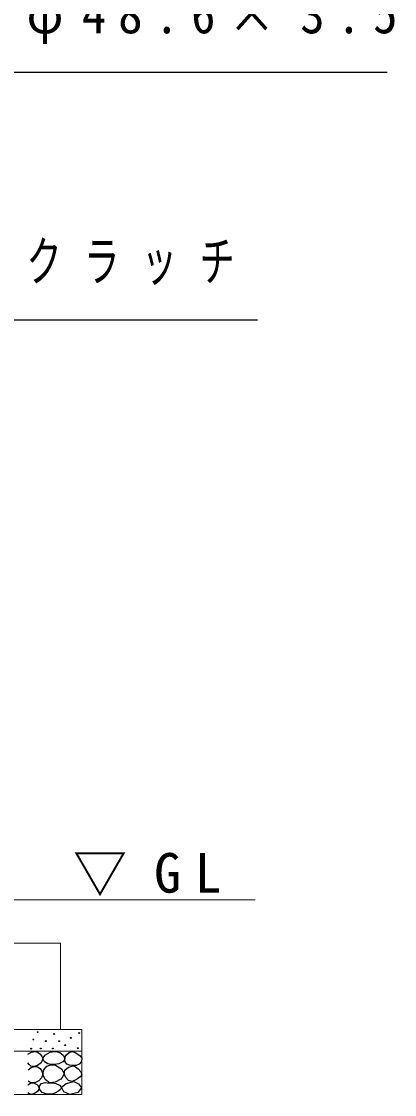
# Model space of a CAD drawing. Units: millimetres, scale not verified. Extents: x -35408 to 50, y -49934 to 13350.
# Drawn here: x -14040 to -13178, y 2450 to 4930 of the extents above; entities that cross this region are included whole.
import ezdxf

# ---------------------------------------------------------------- set-up
doc = ezdxf.new("R2010")
doc.units = ezdxf.units.MM
doc.layers.add('線', color=2, linetype='Continuous', lineweight=25)
doc.layers.add('補助', color=2, linetype='Continuous', lineweight=25)
doc.styles.add('ＭＳ ゴシック', font='')
doc.styles.get('ＭＳ ゴシック').set_extended_font_data('MS Gothic')

msp = doc.modelspace()

# ---------------------------------------------------------------- linework, layer by layer
at = {"layer": '線', "color": 7, "lineweight": 13}
for p, q in [((-13500, 2900), (-14139.65, 2900)), ((-13950, 2800), (-14122.018, 2800)), ((-13950, 2600), (-13950, 2800)), ((-14350, 2600), (-13900, 2600)), ((-13900, 2450), (-13900, 2600)), ((-14350, 2550), (-13900, 2550)), ((-14350, 2450), (-13900, 2450))]:
    msp.add_line(p, q, dxfattribs=at)
at = {"layer": '補助'}
for p, q in [((-14064.325, 4813.013), (-14014.325, 4813.013)), ((-14014.325, 4813.013), (-13194.552, 4813.013)), ((-14064.325, 4240.515), (-14014.325, 4240.515)), ((-14014.325, 4240.515), (-13494.107, 4240.515))]:
    msp.add_line(p, q, dxfattribs=at)
for points in [[(-14025, 2543.299), (-14016.573, 2548.154), (-14007.89, 2549.636), (-14002.271, 2547.948), (-13997.117, 2544.249), (-13992.645, 2538.941), (-13990.78, 2532.209), (-13994.448, 2523.439), (-14002.504, 2517), (-14010.803, 2514.621), (-14018.029, 2515.733), (-14022.079, 2519.109), (-14025, 2523.654)], [(-14024.683, 2507.178), (-14017.543, 2512.64), (-14009.474, 2515.099), (-14002.769, 2513.875), (-13996.801, 2510.03), (-13992.408, 2504.249), (-13990.78, 2497.039), (-13993.444, 2488.431), (-13999.652, 2481.513), (-14007.291, 2477.642), (-14014.861, 2476.761), (-14020.015, 2478.2), (-14024.683, 2480.88)], [(-14025, 2472.642), (-14018.982, 2475.96), (-14011.692, 2476.761), (-14002.976, 2472.427), (-13998.702, 2465.671), (-13999.314, 2462.001), (-14002.187, 2457.75), (-14009.349, 2452.278), (-14016.762, 2450.462), (-14021.058, 2451.514), (-14025, 2453.631)]]:
    msp.add_lwpolyline(points, dxfattribs=at)
for points in [[(-13961.873, 2549.493), (-13956.968, 2548.876), (-13951.331, 2546.79), (-13943.36, 2541.002), (-13939.708, 2534.086), (-13940.583, 2530.124), (-13944.304, 2525.707), (-13953.795, 2520.934), (-13963.765, 2519.49), (-13971.115, 2519.318), (-13978.631, 2520.842), (-13986.23, 2525.456), (-13989.984, 2531.653), (-13989.014, 2536.306), (-13984.307, 2541.654), (-13973.639, 2547.861)], [(-13922.449, 2549.402), (-13915.986, 2546.862), (-13909.775, 2543.382), (-13903.917, 2539.344), (-13900.269, 2533.877), (-13901.281, 2526.294), (-13906.289, 2519.935), (-13913.155, 2517.345), (-13920.864, 2517.084), (-13928.477, 2517.688), (-13934.806, 2520.252), (-13938.558, 2525.538), (-13939.875, 2531.976), (-13939.027, 2537.181), (-13936.073, 2542.115), (-13929.913, 2546.942)], [(-13949.169, 2485.163), (-13961.758, 2478.307), (-13975.117, 2477.324), (-13985.401, 2484.778), (-13990.253, 2496.515), (-13987.973, 2507.293), (-13981.064, 2515.436), (-13972.239, 2518.869), (-13961.062, 2517.598), (-13947.308, 2509.543), (-13941.331, 2498.678), (-13943.966, 2491.484)], [(-13919.914, 2516.45), (-13914.585, 2513.657), (-13909.141, 2509.479), (-13902.692, 2502.659), (-13900.269, 2495.855), (-13903.897, 2491.027), (-13910.408, 2486.666), (-13917.046, 2482.379), (-13923.716, 2480.329), (-13931.36, 2482.776), (-13937.657, 2489.201), (-13940.764, 2497.478), (-13939.241, 2505.994), (-13931.083, 2513.245)], [(-13919.095, 2480.517), (-13907.775, 2474.498), (-13900.964, 2465.683), (-13909.451, 2454.413), (-13927.886, 2450.299), (-13942.239, 2456.41), (-13947.665, 2466.782), (-13936.883, 2475.89)], [(-13976.198, 2476.373), (-13968.663, 2476.999), (-13960.521, 2475.562), (-13951.594, 2471.504), (-13947.277, 2466.102), (-13949.963, 2461.419), (-13955.926, 2456.912), (-13962.405, 2453.068), (-13969.711, 2450.695), (-13981.56, 2450.928), (-13991.876, 2455.02), (-13996.579, 2459.827), (-13998.633, 2465.561), (-13997.573, 2470.709), (-13993.497, 2475.292), (-13985.099, 2477.832)]]:
    msp.add_lwpolyline(points, close=True, dxfattribs=at)
for centre in [(-14002.417, 2594.091), (-13963.956, 2589.959), (-13925.617, 2580.77), (-13906.606, 2592.177), (-14017.283, 2555.98), (-14012.418, 2577.063), (-13995.119, 2556.521), (-13983.496, 2573.549), (-13967.441, 2556.373), (-13952.549, 2573.483), (-13938.608, 2563.977), (-13909.775, 2557.323)]:
    msp.add_circle(centre, 1, dxfattribs=at)

# ---------------------------------------------------------------- texts
at = {"layer": '補助', "char_height": 91.64, "style": 'ＭＳ ゴシック'}
for s, insert, attachment_point in [('\\T1.5;\\W0.9;φ48.6×3.5', (-14028.075, 4994.263), 1), ('\\T1.64;\\W0.65;クラッチ', (-14028.075, 4421.765), 1), ('\\T1.5;▽GL', (-13920.833, 2908.333), 7)]:
    msp.add_mtext(s, dxfattribs=dict(at, insert=insert, attachment_point=attachment_point))

doc.saveas('drawing.dxf')
